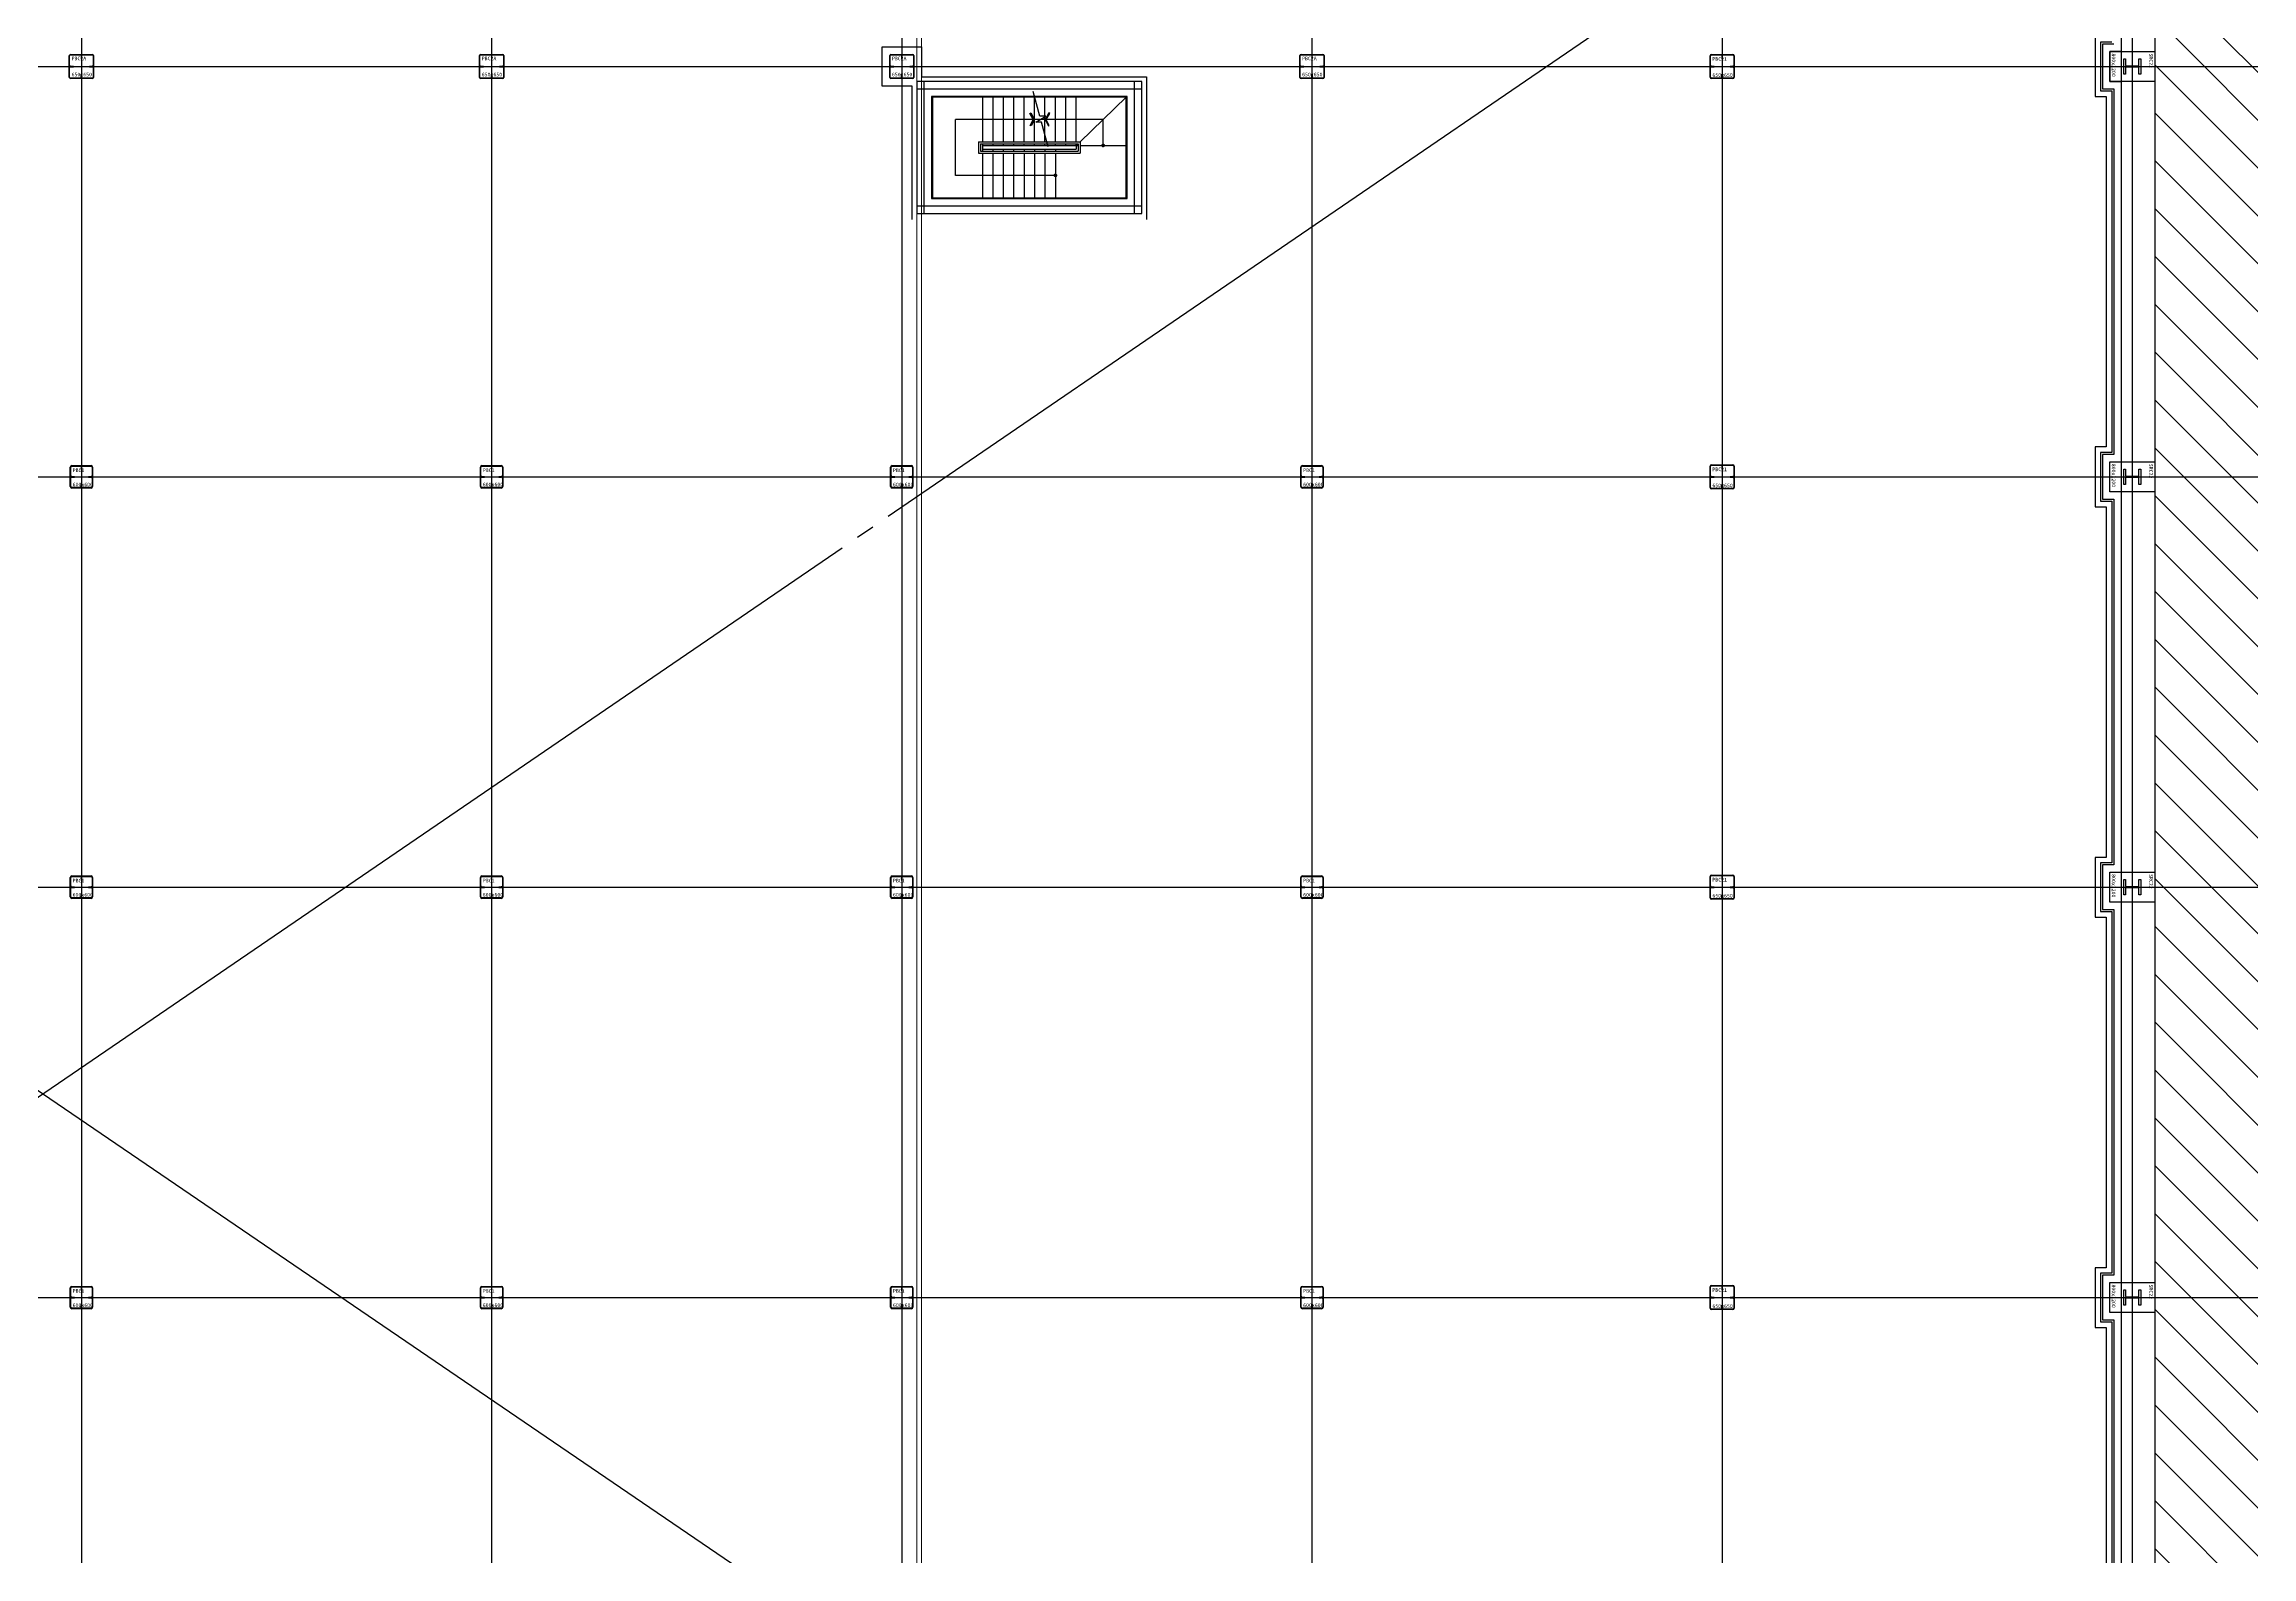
# Model space of a CAD drawing. Extents: x 152195838 to 160350639, y 364657247 to 370318102.
# Drawn here: x 158475947 to 158535153, y 365020081 to 365060630 of the extents above; entities that cross this region are included whole.
import ezdxf

# ---------------------------------------------------------------- set-up
doc = ezdxf.new("R2010")
doc.units = 0
doc.header["$MEASUREMENT"] = 0
for name, pattern in [('CEN', [63, 60, -1, 1, -1]), ('DASHED', [0.75, 0.5, -0.25]), ('지하1층평면도_$0$CEN', [62, 60, -1, 0, -1])]:
    doc.linetypes.add(name, pattern=pattern)
doc.layers.get('0').update_dxf_attribs({"linetype": 'CONTINUOUS'})
doc.layers.get('Defpoints').update_dxf_attribs({"linetype": 'CONTINUOUS'})
for name, color, linetype in [('4A.TEC CEN', 1, 'CEN'), ('4A.TEC CEN 보조1', 14, 'CEN'), ('4A.TEC ELE 4', 9, 'CONTINUOUS'), ('4A.TEC IND', 7, 'CONTINUOUS'), ('4A.TEC 마감선 2', 5, 'CONTINUOUS'), ('4A.TEC 벽체 1', 2, 'CONTINUOUS'), ('4A.TEC 벽체 2', 3, 'CONTINUOUS'), ('4A.TEC 벽체 3', 4, 'CONTINUOUS'), ('4A.TEC 벽체 4', 7, 'CONTINUOUS'), ('COL', 2, 'CONTINUOUS'), ('H-Beam', 4, 'CONTINUOUS'), ('INSULATION', 254, '지하1층평면도_$0$CEN'), ('main-sec$0$㈜SE&C 해치 1', 250, 'CONTINUOUS'), ('P-BOX', 3, 'CONTINUOUS')]:
    doc.layers.add(name, color=color, linetype=linetype)
doc.layers.add('DEFPOINT', color=135, linetype='CONTINUOUS', plot=False)
doc.styles.add('돋움체', font='')
doc.styles.get('돋움체').set_extended_font_data('DotumChe')

# ---------------------------------------------------------------- blocks, each defined once
blk = doc.blocks.new('A$C111325cc')
at = {"layer": 'DEFPOINT'}
for p, q in [((193276, 244000), (193276, 0)), ((204276, 244000), (204276, 0)), ((215276, 244000), (215276, 0)), ((226276, 244000), (226276, 0)), ((237276, 244000), (237276, 0)), ((248276, 244000), (248276, 0)), ((0, 163063), (324969, 163063)), ((0, 152063), (324969, 152063)), ((0, 141063), (324969, 141063)), ((0, 130063), (324969, 130063))]:
    blk.add_line(p, q, dxfattribs=at)
blk = doc.blocks.new('PBC1(B1F~1F)')
at = {"layer": 'P-BOX', "ltscale": 50}
h = blk.add_hatch(color=3, dxfattribs=at)
h.dxf.hatch_style = 1
h.paths.add_polyline_path([(100, 436), (100, 394), (142, 394, -0.414214)])
h.paths.add_polyline_path([(700, 406), (658, 406, -0.414214), (700, 364)])
at = {"layer": 'Defpoints', "color": 1, "ltscale": 50}
for p, q in [((400, 800), (400, 0)), ((0, 400), (800, 400))]:
    blk.add_line(p, q, dxfattribs=at)
at = {"layer": 'P-BOX', "color": 3, "ltscale": 50}
for p, q in [((394, 688), (394, 578)), ((406, 578), (406, 688)), ((100, 394), (210, 394)), ((142, 406), (210, 406)), ((210, 406), (210, 394)), ((394, 578), (406, 578)), ((394, 112), (394, 222)), ((394, 222), (406, 222)), ((406, 222), (406, 112)), ((590, 406), (700, 406)), ((590, 406), (590, 394)), ((590, 394), (658, 394))]:
    blk.add_line(p, q, dxfattribs=at)
for points in [[(100, 142), (100, 658)], [(112, 436), (112, 658)], [(142, 700), (658, 700)], [(142, 688), (658, 688)], [(688, 658), (688, 406)], [(700, 658), (700, 142)], [(112, 142), (112, 394)], [(112, 394), (137, 394), (137, 385), (112, 385), (112, 394)], [(658, 112), (142, 112)], [(658, 100), (142, 100)], [(663, 415), (688, 415), (688, 406), (663, 406), (663, 415)], [(688, 364), (688, 142)]]:
    blk.add_lwpolyline(points, dxfattribs=at)
for centre, radius, start, end in [((142, 658), 42, 90, 180), ((142, 658), 30, 90, 180), ((658, 658), 42, 0, 90), ((658, 658), 30, 0, 90), ((142, 436), 42, 180, 270), ((142, 142), 42, 180, 270), ((142, 436), 30, 180, 270), ((142, 142), 30, 180, 270), ((658, 364), 42, 0, 90), ((658, 364), 30, 0, 90), ((658, 142), 42, 270, 0), ((658, 142), 30, 270, 0)]:
    blk.add_arc(centre, radius, start, end, dxfattribs=at)
at = {"layer": 'DEFPOINT', "style": '돋움체'}
for s, p in [('PBC1', (164, 527)), ('600x600', (163, 146))]:
    blk.add_text(s, height=100, dxfattribs=at).set_placement(p)
blk = doc.blocks.new('SRC22(B1~1F)')
at = {"layer": 'COL', "ltscale": 5}
blk.add_lwpolyline([(0, 1200), (800, 1200), (800, 0), (0, 0)], close=True, dxfattribs=at)
at = {"layer": 'H-Beam'}
blk.add_lwpolyline([(363, 421, 0.414214), (385, 443), (385, 757, 0.414214), (363, 779), (191, 779), (191, 829), (608, 829), (608, 779), (437, 779, 0.414214), (415, 757), (415, 443, 0.414214), (437, 421), (608, 421), (608, 371), (191, 371), (191, 421)], format="xyb", close=True, dxfattribs=at)
at = {"layer": 'DEFPOINT', "style": '돋움체'}
for s, p in [('SRC22', (50, 1052)), ('800x1200', (50, 50))]:
    blk.add_text(s, height=100, dxfattribs=at).set_placement(p)
blk = doc.blocks.new('PBC21(B1F~1F)')
at = {"layer": 'P-BOX'}
h = blk.add_hatch(color=3, dxfattribs=at)
h.dxf.hatch_style = 1
h.paths.add_polyline_path([(100, 461), (100, 419), (142, 419, -0.414214)])
h.paths.add_polyline_path([(750, 389), (750, 431), (708, 431, -0.414214)])
at = {"layer": 'Defpoints', "color": 1, "ltscale": 50}
for p, q in [((425, 900), (425, 0)), ((0, 425), (850, 425))]:
    blk.add_line(p, q, dxfattribs=at)
at = {"layer": 'P-BOX', "color": 3, "ltscale": 50}
for p, q in [((419, 738), (419, 628)), ((419, 628), (431, 628)), ((431, 628), (431, 738)), ((100, 419), (210, 419)), ((142, 431), (210, 431)), ((210, 431), (210, 419)), ((419, 112), (419, 222)), ((419, 222), (431, 222)), ((431, 222), (431, 112)), ((640, 431), (750, 431)), ((640, 431), (640, 419)), ((640, 419), (708, 419))]:
    blk.add_line(p, q, dxfattribs=at)
for points in [[(100, 142), (100, 708)], [(112, 461), (112, 708)], [(142, 750), (708, 750)], [(142, 738), (708, 738)], [(738, 708), (738, 431)], [(750, 708), (750, 142)], [(112, 142), (112, 419)], [(112, 419), (137, 419), (137, 410), (112, 410), (112, 419)], [(708, 112), (142, 112)], [(708, 100), (142, 100)], [(713, 440), (738, 440), (738, 431), (713, 431), (713, 440)], [(738, 389), (738, 142)]]:
    blk.add_lwpolyline(points, dxfattribs=at)
for centre, radius, start, end in [((142, 708), 42, 90, 180), ((142, 708), 30, 90, 180), ((708, 708), 42, 0, 90), ((708, 708), 30, 0, 90), ((142, 461), 42, 180, 270), ((142, 142), 42, 180, 270), ((142, 461), 30, 180, 270), ((142, 142), 30, 180, 270), ((708, 389), 42, 0, 90), ((708, 389), 30, 0, 90), ((708, 142), 42, 270, 0), ((708, 142), 30, 270, 0)]:
    blk.add_arc(centre, radius, start, end, dxfattribs=at)
at = {"layer": 'DEFPOINT', "style": '돋움체'}
for s, p in [('PBC21', (164, 577)), ('650x650', (163, 146))]:
    blk.add_text(s, height=100, dxfattribs=at).set_placement(p)
blk = doc.blocks.new('PBC2A(B1F~1F)')
at = {"layer": 'P-BOX'}
h = blk.add_hatch(color=256, dxfattribs=at)
h.dxf.hatch_style = 1
h.paths.add_polyline_path([(132, 420, -0.414214), (100, 452), (100, 420)])
h = blk.add_hatch(color=256, dxfattribs=at)
h.dxf.hatch_style = 1
h.paths.add_polyline_path([(750, 430), (718, 430, -0.414214), (750, 398)])
at = {"layer": 'Defpoints', "color": 1, "ltscale": 50}
for p, q in [((425, 850), (425, 0)), ((0, 425), (850, 425))]:
    blk.add_line(p, q, dxfattribs=at)
at = {"layer": 'P-BOX', "color": 3, "ltscale": 50}
for p, q in [((420, 741), (420, 631)), ((420, 631), (430, 631)), ((430, 631), (430, 741)), ((100, 420), (210, 420)), ((132, 430), (210, 430)), ((210, 430), (210, 420)), ((420, 109), (420, 219)), ((420, 219), (430, 219)), ((430, 219), (430, 109)), ((640, 430), (750, 430)), ((640, 430), (640, 420)), ((640, 420), (718, 420))]:
    blk.add_line(p, q, dxfattribs=at)
for points in [[(100, 132), (100, 718)], [(109, 452), (109, 718)], [(132, 750), (718, 750)], [(132, 741), (718, 741)], [(741, 718), (741, 430)], [(750, 718), (750, 132)], [(109, 132), (109, 420)], [(109, 420), (134, 420), (134, 412), (109, 412), (109, 420)], [(718, 109), (132, 109)], [(718, 100), (132, 100)], [(716, 438), (741, 438), (741, 430), (716, 430), (716, 438)], [(741, 398), (741, 132)]]:
    blk.add_lwpolyline(points, dxfattribs=at)
for centre, radius, start, end in [((132, 718), 31.5, 90, 180), ((132, 718), 22.5, 90, 180), ((718, 718), 31.5, 0, 90), ((718, 718), 22.5, 0, 90), ((132, 452), 31.5, 180, 270), ((132, 132), 31.5, 180, 270), ((132, 452), 22.5, 180, 270), ((132, 132), 22.5, 180, 270), ((718, 398), 31.5, 0, 90), ((718, 398), 22.5, 0, 90), ((718, 132), 31.5, 270, 0), ((718, 132), 22.5, 270, 0)]:
    blk.add_arc(centre, radius, start, end, dxfattribs=at)
at = {"layer": 'DEFPOINT', "style": '돋움체'}
for s, p in [('PBC2A', (160, 592)), ('650x650', (160, 160))]:
    blk.add_text(s, height=100, dxfattribs=at).set_placement(p)
blk = doc.blocks.new('B1F~1FCOL')
at = {"layer": 'P-BOX', "linetype": 'DASHED'}
for name, p in [('PBC2A(B1F~1F)', (57075, 77075)), ('PBC2A(B1F~1F)', (68075, 77075)), ('PBC2A(B1F~1F)', (79075, 77075)), ('PBC2A(B1F~1F)', (90075, 77075)), ('PBC21(B1F~1F)', (101075, 77075)), ('PBC21(B1F~1F)', (101075, 66075)), ('PBC1(B1F~1F)', (57100, 66100)), ('PBC1(B1F~1F)', (68100, 66100)), ('PBC1(B1F~1F)', (79100, 66100)), ('PBC1(B1F~1F)', (90100, 66100)), ('PBC1(B1F~1F)', (57100, 55100)), ('PBC1(B1F~1F)', (68100, 55100)), ('PBC1(B1F~1F)', (79100, 55100)), ('PBC1(B1F~1F)', (90100, 55100)), ('PBC21(B1F~1F)', (101075, 55075)), ('PBC1(B1F~1F)', (57100, 44100)), ('PBC1(B1F~1F)', (68100, 44100)), ('PBC1(B1F~1F)', (79100, 44100)), ('PBC1(B1F~1F)', (90100, 44100)), ('PBC21(B1F~1F)', (101075, 44075))]:
    blk.add_blockref(name, p, dxfattribs=at)
at = {"layer": 'P-BOX', "linetype": 'DASHED', "rotation": 270}
for p in [(111900, 77900), (111900, 66900), (111900, 55900), (111900, 44900)]:
    blk.add_blockref('SRC22(B1~1F)', p, dxfattribs=at)

msp = doc.modelspace()

# ---------------------------------------------------------------- hatches: boundary and pattern name
at = {"layer": 'main-sec$0$㈜SE&C 해치 1'}
h = msp.add_hatch(dxfattribs=at)
h.set_pattern_fill('ANSI31', color=251, scale=285.714286, angle=270, style=0)
h.set_pattern_definition([(315, (168354299.2, 373642717), (641.446866, 641.446866), [])])
h.paths.add_polyline_path([(158419347.0046, 365077827.9747), (158484820.1395, 365079334.8445), (158504042.5442, 365082614.214), (158536300.9706, 365092461.5735), (158545878.9325, 365092105.9642), (158562062.2091, 365086751.0783), (158568111.4764, 365084753.4938), (158571823.7159, 364928876.8543), (158550998.2248, 364927732.8969), (158533187.2422, 364933748.3889), (158524865.6224, 364932705.433), (158511390.749, 364932398.6433), (158504478.053, 364930900.6176), (158503506.2498, 364943437.5409), (158503490.7931, 364943636.9427), (158503475.3364, 364943836.3442), (158503459.8797, 364944035.7461), (158509114.8387, 364944373.7919), (158532472.96, 364946087.9893), (158532547.0046, 364982431.8958), (158532747.0046, 364982431.8958), (158532547.0046, 364982431.8958), (158532547.0046, 365071631.8958), (158419347.0046, 365071631.8958)])

# ---------------------------------------------------------------- linework, layer by layer
at = {"color": 2}
for p, q in [((158531647.0046, 365059631.8958), (158531647.0046, 365049431.8958)), ((158531647.0046, 365048631.8958), (158531647.0046, 365038431.8958)), ((158531647.0046, 365037631.8958), (158531647.0046, 365027431.8958)), ((158531647.0046, 365026631.8958), (158531647.0046, 365016431.8958))]:
    msp.add_line(p, q, dxfattribs=at)
at = {"color": 2, "flags": 128}
for points in [[(158419347.0046, 365071631.8958), (158532547.0046, 365071631.8958), (158532547.0046, 364982431.8958), (158532547.0046, 364982431.8958)], [(158419347.0046, 365070731.8958), (158531647.0046, 365070731.8958), (158531647.0046, 364982431.8958), (158532547.0046, 364982431.8958)]]:
    msp.add_lwpolyline(points, dxfattribs=at)
at = {"flags": 128}
msp.add_lwpolyline([(158531647.0046, 365060431.8958), (158531347.0046, 365060431.8958), (158531347.0046, 365059631.8958), (158531647.0046, 365059631.8958)], dxfattribs=at)
at = {"layer": '4A.TEC CEN', "color": 8, "ltscale": 500}
for p, q in [((158420547.0046, 364994681.8958), (158531097.0046, 365070181.8958)), ((158420547.0046, 365070181.8958), (158531447.0046, 364994681.8958))]:
    msp.add_line(p, q, dxfattribs=at)
at = {"layer": '4A.TEC CEN 보조1'}
for p, q in [((158499347.0046, 365059431.8958), (158505387.0046, 365059431.8958)), ((158499547.0046, 365056091.8958), (158499547.0046, 365059631.8958)), ((158505187.0046, 365056091.8958), (158505187.0046, 365059631.8958)), ((158505387.0046, 365056291.8958), (158499347.0046, 365056291.8958))]:
    msp.add_line(p, q, dxfattribs=at)
at = {"layer": '4A.TEC ELE 4', "color": 8, "ltscale": 0.3}
for p, q in [((158501107.0046, 365059211.8958), (158501107.0046, 365058011.8958)), ((158501387.0046, 365059211.8958), (158501387.0046, 365058011.8958)), ((158501387.0046, 365059211.8958), (158501387.0046, 365058011.8958)), ((158501667.0046, 365059211.8958), (158501667.0046, 365058011.8958)), ((158502227.0046, 365058011.8958), (158502227.0046, 365059211.8958)), ((158502507.0046, 365058011.8958), (158502507.0046, 365059211.8958)), ((158502787.0046, 365058011.8958), (158502787.0046, 365059211.8958)), ((158503067.0046, 365058011.8958), (158503067.0046, 365059211.8958)), ((158503347.0046, 365058011.8958), (158503347.0046, 365059211.8958)), ((158503627.0046, 365058011.8958), (158503627.0046, 365059211.8958)), ((158503727.0046, 365058008.9107), (158504967.0046, 365059211.8958)), ((158501007.0046, 365058011.8958), (158501007.0046, 365057711.8958)), ((158501007.0046, 365058011.8958), (158503727.0046, 365058011.8958)), ((158501007.0046, 365057711.8958), (158503727.0046, 365057711.8958)), ((158501057.0046, 365057961.8958), (158501057.0046, 365057761.8958)), ((158501057.0046, 365057961.8958), (158503677.0046, 365057961.8958)), ((158501057.0046, 365057761.8958), (158503677.0046, 365057761.8958)), ((158501107.0046, 365057961.8958), (158501107.0046, 365057911.8958)), ((158501107.0046, 365057961.8958), (158501107.0046, 365057761.8958)), ((158501107.0046, 365057911.8958), (158503677.0046, 365057911.8958)), ((158501107.0046, 365057811.8958), (158503627.0046, 365057811.8958)), ((158501107.0046, 365057811.8958), (158501107.0046, 365057761.8958)), ((158501107.0046, 365057711.8958), (158501107.0046, 365056511.8958)), ((158501387.0046, 365057961.8958), (158501387.0046, 365057911.8958)), ((158501387.0046, 365057961.8958), (158501387.0046, 365057911.8958)), ((158501387.0046, 365057811.8958), (158501387.0046, 365057761.8958)), ((158501387.0046, 365057811.8958), (158501387.0046, 365057761.8958)), ((158501387.0046, 365057711.8958), (158501387.0046, 365056511.8958)), ((158501387.0046, 365057711.8958), (158501387.0046, 365056511.8958)), ((158501667.0046, 365057961.8958), (158501667.0046, 365057911.8958)), ((158501667.0046, 365057811.8958), (158501667.0046, 365057761.8958)), ((158501667.0046, 365057711.8958), (158501667.0046, 365056511.8958)), ((158501947.0046, 365057711.8958), (158501947.0046, 365056511.8958)), ((158502227.0046, 365057711.8958), (158502227.0046, 365056511.8958)), ((158502507.0046, 365057711.8958), (158502507.0046, 365056511.8958)), ((158502787.0046, 365057811.8958), (158502787.0046, 365057761.8958)), ((158502787.0046, 365057711.8958), (158502787.0046, 365056511.8958)), ((158503067.0046, 365057811.8958), (158503067.0046, 365057761.8958)), ((158503067.0046, 365057711.8958), (158503067.0046, 365056511.8958)), ((158503627.0046, 365057911.8958), (158503677.0046, 365057960.4033)), ((158503627.0046, 365057911.8958), (158503627.0046, 365057811.8958)), ((158503677.0046, 365057961.8958), (158503677.0046, 365057761.8958)), ((158503727.0046, 365058011.8958), (158503727.0046, 365057711.8958)), ((158503727.0046, 365057911.8958), (158504967.0046, 365057911.8958))]:
    msp.add_line(p, q, dxfattribs=at)
at = {"layer": '4A.TEC ELE 4', "color": 8}
for p, q in [((158501947.0046, 365059211.8958), (158501947.0046, 365058011.8958)), ((158502227.0046, 365057911.8958), (158502227.0046, 365057961.8958)), ((158502227.0046, 365057811.8958), (158502227.0046, 365057761.8958))]:
    msp.add_line(p, q, dxfattribs=at)
at = {"layer": '4A.TEC ELE 4', "color": 8, "ltscale": 0.02}
for p, q in [((158501947.0046, 365057961.8958), (158501947.0046, 365057911.8958)), ((158501947.0046, 365057811.8958), (158501947.0046, 365057761.8958))]:
    msp.add_line(p, q, dxfattribs=at)
at = {"layer": '4A.TEC ELE 4', "color": 8, "ltscale": 0.2}
for p, q in [((158502507.0046, 365057911.8958), (158502507.0046, 365057961.8958)), ((158502507.0046, 365057811.8958), (158502507.0046, 365057761.8958)), ((158502787.0046, 365057911.8958), (158502787.0046, 365057961.8958)), ((158503067.0046, 365057911.8958), (158503067.0046, 365057961.8958)), ((158503347.0046, 365057911.8958), (158503347.0046, 365057961.8958)), ((158503627.0046, 365057911.8958), (158503627.0046, 365057961.8958))]:
    msp.add_line(p, q, dxfattribs=at)
at = {"layer": '4A.TEC ELE 4', "color": 8, "ltscale": 0.3}
msp.add_lwpolyline([(158502871.0206, 365057877.2233), (158502693.192, 365058540.8888), (158502537.9005, 365058540.8888), (158502806.8732, 365058696.1802), (158502651.5817, 365058696.1802), (158502474.4394, 365059357.2844)], dxfattribs=at)
at = {"layer": '4A.TEC IND', "color": 8}
for p, q in [((158504347.0046, 365058609.3964), (158500387.0046, 365058609.393)), ((158500387.0049, 365057112.6895), (158500387.0046, 365058609.393)), ((158504347.0046, 365057911.8958), (158504347.0046, 365058604.981)), ((158503077.0049, 365057110.9884), (158500387.0049, 365057112.6895))]:
    msp.add_line(p, q, dxfattribs=at)
for points in [[(158502416.8068, 365058437.2844), (158502392.0276, 365058451.5906), (158502473.9656, 365058611.897), (158502381.0647, 365058772.8062), (158502405.8439, 365058787.1125), (158502507.0046, 365058611.897)], [(158502878.6464, 365058439.7856), (158502903.4256, 365058454.0919), (158502821.4876, 365058614.3983), (158502914.3885, 365058775.3074), (158502889.6093, 365058789.6137), (158502788.4487, 365058614.3983)]]:
    msp.add_lwpolyline(points, close=True, dxfattribs=at)
at = {"layer": '4A.TEC IND', "const_width": 50}
for points in [[(158504322.0042, 365057916.103, -1), (158504372.0042, 365057916.103, -1)], [(158503042.0046, 365057112.6919, -1), (158503092.0046, 365057112.6919, -1)]]:
    msp.add_lwpolyline(points, format="xyb", close=True, dxfattribs=at)
at = {"layer": '4A.TEC 마감선 2'}
for p, q in [((158504967.0046, 365059211.8958), (158499767.0046, 365059211.8958)), ((158499767.0046, 365059211.8958), (158499767.0046, 365056511.8958)), ((158504967.0046, 365056511.8958), (158504967.0046, 365059211.8958)), ((158499767.0046, 365056511.8958), (158504967.0046, 365056511.8958))]:
    msp.add_line(p, q, dxfattribs=at)
at = {"layer": '4A.TEC 벽체 1'}
for p, q in [((158505387.0046, 365059631.8958), (158499347.0046, 365059631.8958)), ((158499347.0046, 365059631.8958), (158499347.0046, 365056091.8958)), ((158505387.0046, 365056091.8958), (158505387.0046, 365059631.8958)), ((158504987.0046, 365059231.8958), (158499747.0046, 365059231.8958)), ((158499747.0046, 365059231.8958), (158499747.0046, 365056491.8958)), ((158504987.0046, 365056491.8958), (158504987.0046, 365059231.8958)), ((158499747.0046, 365056491.8958), (158504987.0046, 365056491.8958)), ((158499347.0046, 365056091.8958), (158505387.0046, 365056091.8958))]:
    msp.add_line(p, q, dxfattribs=at)
at = {"layer": '4A.TEC 벽체 2', "linetype": 'Continuous'}
for points in [[(158531247.0046, 365060831.8958), (158530947.0046, 365060831.8958), (158530947.0046, 365059231.8958), (158531247.0046, 365059231.8958)], [(158531397.0046, 365060681.8958), (158531097.0046, 365060681.8958), (158531097.0046, 365059381.8958), (158531397.0046, 365059381.8958)], [(158531247.0046, 365059231.8958), (158531247.0046, 365049831.8958)], [(158531397.0046, 365059381.8958), (158531397.0046, 365049681.8958)], [(158531247.0046, 365049831.8958), (158530947.0046, 365049831.8958), (158530947.0046, 365048231.8958), (158531247.0046, 365048231.8958)], [(158531397.0046, 365049681.8958), (158531097.0046, 365049681.8958), (158531097.0046, 365048381.8958), (158531397.0046, 365048381.8958)], [(158531247.0046, 365048231.8958), (158531247.0046, 365038831.8958)], [(158531397.0046, 365048381.8958), (158531397.0046, 365038681.8958)], [(158531247.0046, 365038831.8958), (158530947.0046, 365038831.8958), (158530947.0046, 365037231.8958), (158531247.0046, 365037231.8958)], [(158531397.0046, 365038681.8958), (158531097.0046, 365038681.8958), (158531097.0046, 365037381.8958), (158531397.0046, 365037381.8958)], [(158531247.0046, 365037231.8958), (158531247.0046, 365027831.8958)], [(158531397.0046, 365037381.8958), (158531397.0046, 365027681.8958)], [(158531247.0046, 365027831.8958), (158530947.0046, 365027831.8958), (158530947.0046, 365026231.8958), (158531247.0046, 365026231.8958)], [(158531397.0046, 365027681.8958), (158531097.0046, 365027681.8958), (158531097.0046, 365026381.8958), (158531397.0046, 365026381.8958)], [(158531397.0046, 365026381.8958), (158531397.0046, 365016681.8958)], [(158531247.0046, 365026231.8958), (158531247.0046, 365016831.8958)]]:
    msp.add_lwpolyline(points, dxfattribs=at)
at = {"layer": '4A.TEC 벽체 3', "flags": 128}
msp.add_lwpolyline([(158499222.0046, 365055931.8958), (158499222.0046, 365059506.8958), (158498422.0046, 365059506.8958), (158498422.0046, 365060556.8958), (158499472.0046, 365060556.8958), (158499472.0046, 365059756.8958), (158505512.0046, 365059756.8958), (158505512.0046, 365055931.8958)], dxfattribs=at)
at = {"layer": '4A.TEC 벽체 4', "color": 251, "lineweight": 0, "ltscale": 15}
for p, q in [((158499347.0046, 365071031.8958), (158499347.0046, 365004631.8958)), ((158499472.0046, 365070931.8958), (158499472.0046, 365004631.8958))]:
    msp.add_line(p, q, dxfattribs=at)
at = {"layer": 'INSULATION', "linetype": 'Continuous'}
for points in [[(158531447.0046, 365060631.8958), (158531147.0046, 365060631.8958), (158531147.0046, 365059431.8958), (158531447.0046, 365059431.8958)], [(158531447.0046, 365059431.8958), (158531447.0046, 365049631.8958)], [(158531447.0046, 365049631.8958), (158531147.0046, 365049631.8958), (158531147.0046, 365048431.8958), (158531447.0046, 365048431.8958)], [(158531447.0046, 365048431.8958), (158531447.0046, 365038631.8958)], [(158531447.0046, 365038631.8958), (158531147.0046, 365038631.8958), (158531147.0046, 365037431.8958), (158531447.0046, 365037431.8958)], [(158531447.0046, 365037431.8958), (158531447.0046, 365027631.8958)], [(158531447.0046, 365027631.8958), (158531147.0046, 365027631.8958), (158531147.0046, 365026431.8958), (158531447.0046, 365026431.8958)], [(158531447.0046, 365026431.8958), (158531447.0046, 365016631.8958)]]:
    msp.add_lwpolyline(points, dxfattribs=at)

# ---------------------------------------------------------------- block references
at = {"layer": 'DEFPOINT'}
msp.add_blockref('A$C111325cc', (158283670.7413, 364896968.7328), dxfattribs=at)
at = {"layer": 'P-BOX', "linetype": 'DASHED'}
msp.add_blockref('B1F~1FCOL', (158419447.0046, 364982531.8958), dxfattribs=at)

doc.saveas('drawing.dxf')
